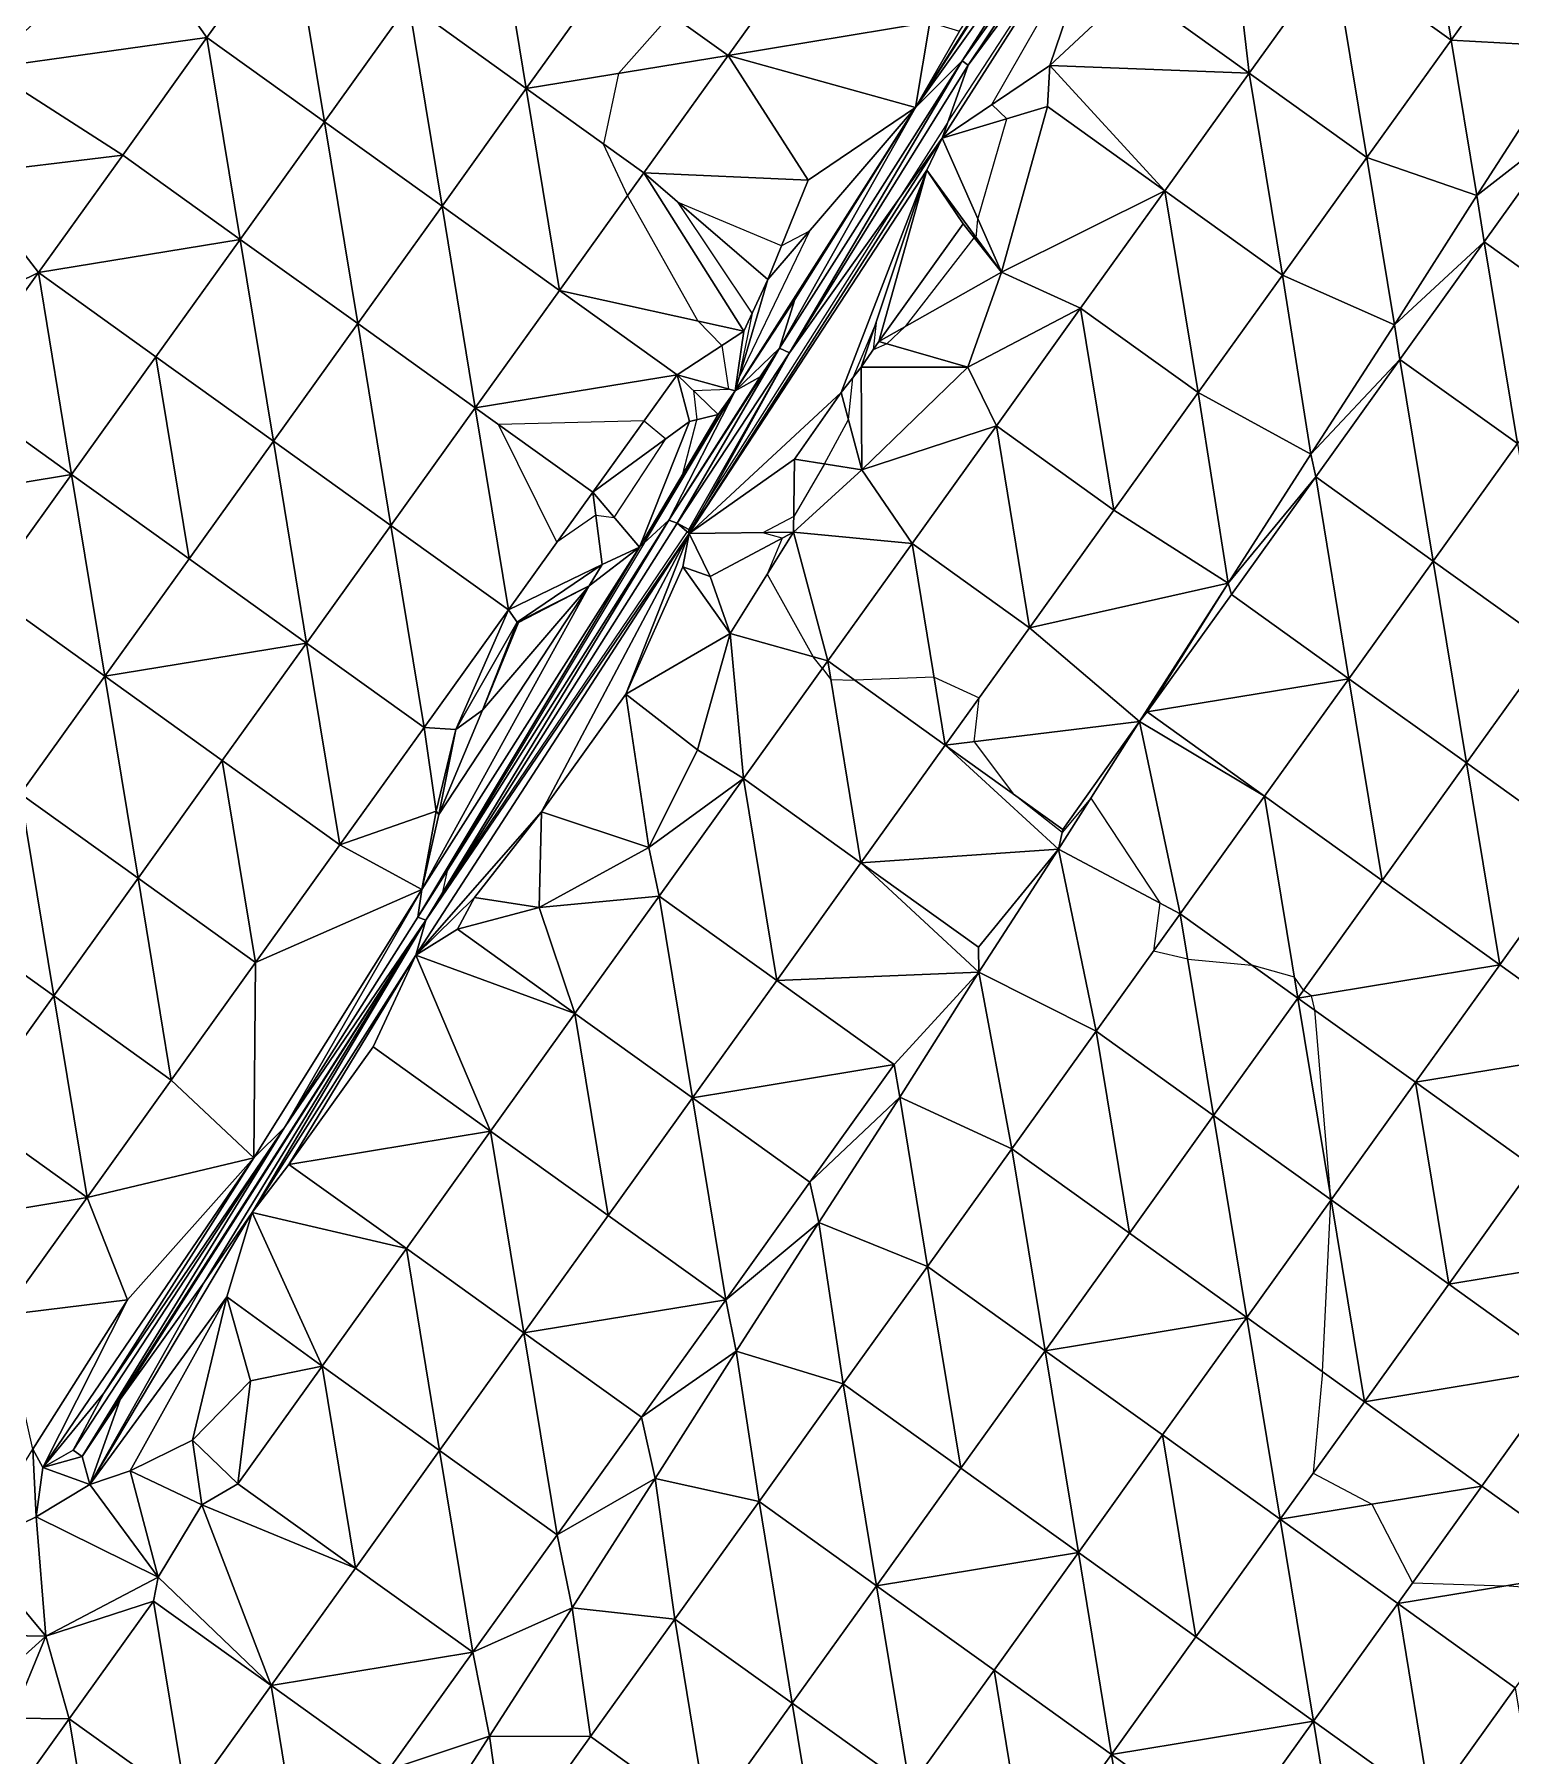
# Model space of a CAD drawing. Extents: x 452550 to 453808, y 451368 to 453069.
# Drawn here: x 452886.2 to 452988.3, y 452644.5 to 452763.5 of the extents above; entities that cross this region are included whole.
import ezdxf

# ---------------------------------------------------------------- set-up
doc = ezdxf.new("R2010")
doc.units = 0
doc.header["$LTSCALE"] = 0.35
doc.header["$MEASUREMENT"] = 0
doc.linetypes.add('DASHED', pattern=[5442.857143, 3628.571429, -1814.285714])
doc.layers.add('Default', color=42, linetype='Continuous', lineweight=25)
doc.layers.add('FPS_Contours-Minor', color=40, linetype='DASHED', lineweight=25)

msp = doc.modelspace()

# ---------------------------------------------------------------- linework, layer by layer
at = {"layer": 'Default', "color": 8, "linetype": 'Continuous', "lineweight": 25}
for points in [[(452958.29, 452776.07, 13.86), (452968.94, 452792.3, 13.9), (452947.16, 452758.45, 13.92)], [(452968.94, 452792.3, 13.9), (452958.75, 452774.65, 13.7), (452947.16, 452758.45, 13.92)], [(452984.2, 452763.12, 13.88), (452976.07, 452768.95, 13.84), (452981.9, 452777.08, 13.85)], [(452990.03, 452771.25, 13.83), (452984.2, 452763.12, 13.88), (452981.9, 452777.08, 13.85)], [(452947.16, 452758.45, 13.92), (452950.21, 452763.72, 13.85), (452958.29, 452776.07, 13.86)], [(452949.02, 452756.33, 14.07), (452950.82, 452761.38, 13.74), (452961.25, 452775.48, 14.03)], [(452956.46, 452761.36, 13.92), (452949.02, 452756.33, 14.07), (452961.25, 452775.48, 14.03)], [(452950.82, 452761.38, 13.74), (452959.42, 452774.22, 13.7), (452961.25, 452775.48, 14.03)], [(452961.25, 452775.48, 14.03), (452962.12, 452766.65, 13.97), (452956.46, 452761.36, 13.92)], [(452958.75, 452774.65, 13.7), (452950.4, 452761.69, 13.74), (452947.16, 452758.45, 13.92)], [(452950.4, 452761.69, 13.74), (452958.75, 452774.65, 13.7), (452959.42, 452774.22, 13.7)], [(452950.82, 452761.38, 13.74), (452950.4, 452761.69, 13.74), (452959.42, 452774.22, 13.7)], [(452920.26, 452759.76, 14.02), (452912.13, 452765.59, 14.04), (452917.96, 452773.71, 14.03)], [(452926.08, 452767.89, 14.03), (452920.26, 452759.76, 14.02), (452917.96, 452773.71, 14.03)], [(452888.27, 452771.8, 14.12), (452882.98, 452761.18, 14.56), (452882.54, 452767.16, 14.2)], [(452888.27, 452771.8, 14.12), (452892.84, 452770.83, 14.12), (452882.98, 452761.18, 14.56)], [(452904, 452771.41, 14.1), (452898.18, 452763.29, 14.11), (452892.84, 452770.83, 14.12)], [(452906.3, 452757.46, 14.06), (452898.18, 452763.29, 14.11), (452904, 452771.41, 14.1)], [(452912.13, 452765.59, 14.04), (452906.3, 452757.46, 14.06), (452904, 452771.41, 14.1)], [(452892.84, 452770.83, 14.12), (452898.18, 452763.29, 14.11), (452882.98, 452761.18, 14.56)], [(452934.21, 452762.06, 13.97), (452926.08, 452767.89, 14.03), (452940.04, 452770.18, 13.95)], [(452934.21, 452762.06, 13.97), (452940.04, 452770.18, 13.95), (452948.17, 452764.36, 13.93)], [(452984.2, 452763.12, 13.88), (452990.03, 452771.25, 13.83), (452992.62, 452762.65, 13.86)], [(452934.21, 452762.06, 13.97), (452920.26, 452759.76, 14.02), (452926.08, 452767.89, 14.03)], [(452962.12, 452766.65, 13.97), (452969.41, 452767.98, 13.91), (452970.25, 452760.83, 13.88)], [(452976.07, 452768.95, 13.84), (452970.25, 452760.83, 13.88), (452969.41, 452767.98, 13.91)], [(452978.37, 452755, 13.86), (452970.25, 452760.83, 13.88), (452976.07, 452768.95, 13.84)], [(452984.2, 452763.12, 13.88), (452978.37, 452755, 13.86), (452976.07, 452768.95, 13.84)], [(452956.46, 452761.36, 13.92), (452962.12, 452766.65, 13.97), (452970.25, 452760.83, 13.88)], [(452914.43, 452751.63, 14.06), (452906.3, 452757.46, 14.06), (452912.13, 452765.59, 14.04)], [(452920.26, 452759.76, 14.02), (452914.43, 452751.63, 14.06), (452912.13, 452765.59, 14.04)], [(452934.21, 452762.06, 13.97), (452948.17, 452764.36, 13.93), (452947.16, 452758.45, 13.92)], [(452947.16, 452758.45, 13.92), (452948.17, 452764.36, 13.93), (452950.21, 452763.72, 13.85)], [(452898.18, 452763.29, 14.11), (452892.35, 452755.16, 14.1), (452882.98, 452761.18, 14.56)], [(452900.48, 452749.33, 14.06), (452892.35, 452755.16, 14.1), (452898.18, 452763.29, 14.11)], [(452906.3, 452757.46, 14.06), (452900.48, 452749.33, 14.06), (452898.18, 452763.29, 14.11)], [(452978.37, 452755, 13.86), (452984.2, 452763.12, 13.88), (452985.98, 452752.36, 13.89)], [(452984.2, 452763.12, 13.88), (452992.62, 452762.65, 13.86), (452985.98, 452752.36, 13.89)], [(452928.38, 452753.93, 13.99), (452920.26, 452759.76, 14.02), (452934.21, 452762.06, 13.97)], [(452928.38, 452753.93, 13.99), (452934.21, 452762.06, 13.97), (452939.75, 452753.42, 13.94)], [(452947.16, 452758.45, 13.92), (452939.75, 452753.42, 13.94), (452934.21, 452762.06, 13.97)], [(452992.62, 452762.65, 13.86), (452992.33, 452757.3, 13.9), (452985.98, 452752.36, 13.89)], [(452892.35, 452755.16, 14.1), (452881.29, 452753.83, 14.49), (452882.98, 452761.18, 14.56)], [(452937.76, 452741.82, 13.82), (452947.16, 452758.45, 13.92), (452950.4, 452761.69, 13.74)], [(452938.45, 452741.49, 13.82), (452937.76, 452741.82, 13.82), (452950.4, 452761.69, 13.74)], [(452950.4, 452761.69, 13.74), (452950.82, 452761.38, 13.74), (452938.45, 452741.49, 13.82)], [(452938.45, 452741.49, 13.82), (452950.82, 452761.38, 13.74), (452949.02, 452756.33, 14.07)], [(452956.46, 452761.36, 13.92), (452956.29, 452758.53, 13.95), (452949.02, 452756.33, 14.07)], [(452964.42, 452752.7, 13.93), (452956.29, 452758.53, 13.95), (452956.46, 452761.36, 13.92)], [(452970.25, 452760.83, 13.88), (452964.42, 452752.7, 13.93), (452956.46, 452761.36, 13.92)], [(452972.54, 452746.87, 13.87), (452964.42, 452752.7, 13.93), (452970.25, 452760.83, 13.88)], [(452978.37, 452755, 13.86), (452972.54, 452746.87, 13.87), (452970.25, 452760.83, 13.88)], [(452922.56, 452745.81, 14.05), (452914.43, 452751.63, 14.06), (452920.26, 452759.76, 14.02)], [(452928.38, 452753.93, 13.99), (452922.56, 452745.81, 14.05), (452920.26, 452759.76, 14.02)], [(452936.97, 452746.57, 14.03), (452947.16, 452758.45, 13.92), (452934.7, 452738.86, 14)], [(452947.16, 452758.45, 13.92), (452938.82, 452745.19, 13.89), (452934.7, 452738.86, 14)], [(452936.97, 452746.57, 14.03), (452939.75, 452753.42, 13.94), (452947.16, 452758.45, 13.92)], [(452937.76, 452741.82, 13.82), (452938.82, 452745.19, 13.89), (452947.16, 452758.45, 13.92)], [(452949.02, 452756.33, 14.07), (452956.29, 452758.53, 13.95), (452953.11, 452747.07, 13.95)], [(452956.29, 452758.53, 13.95), (452964.42, 452752.7, 13.93), (452953.11, 452747.07, 13.95)], [(452908.6, 452743.51, 14.05), (452900.48, 452749.33, 14.06), (452906.3, 452757.46, 14.06)], [(452914.43, 452751.63, 14.06), (452908.6, 452743.51, 14.05), (452906.3, 452757.46, 14.06)], [(452992.33, 452757.3, 13.9), (452986.5, 452749.17, 13.89), (452985.98, 452752.36, 13.89)], [(452994.62, 452743.34, 13.85), (452986.5, 452749.17, 13.89), (452992.33, 452757.3, 13.9)], [(452931.53, 452729, 14.04), (452938.45, 452741.49, 13.82), (452949.02, 452756.33, 14.07)], [(452947.96, 452754.12, 14.09), (452931.53, 452729, 14.04), (452949.02, 452756.33, 14.07)], [(452947.96, 452754.12, 14.09), (452949.02, 452756.33, 14.07), (452953.11, 452747.07, 13.95)], [(452892.35, 452755.16, 14.1), (452886.52, 452747.04, 14.12), (452881.29, 452753.83, 14.49)], [(452900.48, 452749.33, 14.06), (452886.52, 452747.04, 14.12), (452892.35, 452755.16, 14.1)], [(452972.54, 452746.87, 13.87), (452978.37, 452755, 13.86), (452980.28, 452743.42, 13.93)], [(452978.37, 452755, 13.86), (452985.98, 452752.36, 13.89), (452980.28, 452743.42, 13.93)], [(452886.52, 452747.04, 14.12), (452876.61, 452742.19, 14.5), (452881.29, 452753.83, 14.49)], [(452922.56, 452745.81, 14.05), (452928.38, 452753.93, 13.99), (452935.3, 452742.99, 13.98)], [(452928.38, 452753.93, 13.99), (452939.75, 452753.42, 13.94), (452936.97, 452746.57, 14.03)], [(452935.3, 452742.99, 13.98), (452928.38, 452753.93, 13.99), (452936.97, 452746.57, 14.03)], [(452947.96, 452754.12, 14.09), (452942.04, 452738.76, 14.04), (452931.53, 452729, 14.04)], [(452947.96, 452754.12, 14.09), (452943.42, 452740.51, 13.97), (452942.04, 452738.76, 14.04)], [(452947.96, 452754.12, 14.09), (452944.64, 452742.28, 14.01), (452943.42, 452740.51, 13.97)], [(452947.96, 452754.12, 14.09), (452950.46, 452750.4, 14.02), (452944.64, 452742.28, 14.01)], [(452950.46, 452750.4, 14.02), (452947.96, 452754.12, 14.09), (452953.11, 452747.07, 13.95)], [(452964.42, 452752.7, 13.93), (452958.59, 452744.57, 13.95), (452953.11, 452747.07, 13.95)], [(452966.72, 452738.75, 13.93), (452958.59, 452744.57, 13.95), (452964.42, 452752.7, 13.93)], [(452972.54, 452746.87, 13.87), (452966.72, 452738.75, 13.93), (452964.42, 452752.7, 13.93)], [(452985.98, 452752.36, 13.89), (452986.5, 452749.17, 13.89), (452980.28, 452743.42, 13.93)], [(452916.73, 452737.68, 14.01), (452908.6, 452743.51, 14.05), (452914.43, 452751.63, 14.06)], [(452922.56, 452745.81, 14.05), (452916.73, 452737.68, 14.01), (452914.43, 452751.63, 14.06)], [(452944.64, 452742.28, 14.01), (452950.46, 452750.4, 14.02), (452953.11, 452747.07, 13.95)], [(452894.65, 452741.21, 14.09), (452886.52, 452747.04, 14.12), (452900.48, 452749.33, 14.06)], [(452902.77, 452735.38, 14.09), (452894.65, 452741.21, 14.09), (452900.48, 452749.33, 14.06)], [(452908.6, 452743.51, 14.05), (452902.77, 452735.38, 14.09), (452900.48, 452749.33, 14.06)], [(452986.5, 452749.17, 13.89), (452980.67, 452741.04, 13.89), (452980.28, 452743.42, 13.93)], [(452988.8, 452735.22, 13.86), (452980.67, 452741.04, 13.89), (452986.5, 452749.17, 13.89)], [(452994.62, 452743.34, 13.85), (452988.8, 452735.22, 13.86), (452986.5, 452749.17, 13.89)], [(452886.52, 452747.04, 14.12), (452880.69, 452738.91, 14.21), (452876.61, 452742.19, 14.5)], [(452888.82, 452733.08, 14.11), (452880.69, 452738.91, 14.21), (452886.52, 452747.04, 14.12)], [(452894.65, 452741.21, 14.09), (452888.82, 452733.08, 14.11), (452886.52, 452747.04, 14.12)], [(452934.7, 452738.86, 14), (452935.3, 452742.99, 13.98), (452936.97, 452746.57, 14.03)], [(452944.64, 452742.28, 14.01), (452953.11, 452747.07, 13.95), (452950.78, 452740.51, 13.87)], [(452953.11, 452747.07, 13.95), (452958.59, 452744.57, 13.95), (452950.78, 452740.51, 13.87)], [(452966.72, 452738.75, 13.93), (452972.54, 452746.87, 13.87), (452974.51, 452734.49, 13.94)], [(452972.54, 452746.87, 13.87), (452980.28, 452743.42, 13.93), (452974.51, 452734.49, 13.94)], [(452916.73, 452737.68, 14.01), (452922.56, 452745.81, 14.05), (452930.68, 452739.98, 14.03)], [(452930.68, 452739.98, 14.03), (452922.56, 452745.81, 14.05), (452935.3, 452742.99, 13.98)], [(452938.82, 452745.19, 13.89), (452937.76, 452741.82, 13.82), (452934.7, 452738.86, 14)], [(452958.59, 452744.57, 13.95), (452952.76, 452736.45, 13.97), (452950.78, 452740.51, 13.87)], [(452960.89, 452730.62, 13.97), (452952.76, 452736.45, 13.97), (452958.59, 452744.57, 13.95)], [(452966.72, 452738.75, 13.93), (452960.89, 452730.62, 13.97), (452958.59, 452744.57, 13.95)], [(452910.9, 452729.55, 14.09), (452902.77, 452735.38, 14.09), (452908.6, 452743.51, 14.05)], [(452916.73, 452737.68, 14.01), (452910.9, 452729.55, 14.09), (452908.6, 452743.51, 14.05)], [(452934.7, 452738.86, 14), (452930.68, 452739.98, 14.03), (452935.3, 452742.99, 13.98)], [(452980.28, 452743.42, 13.93), (452980.67, 452741.04, 13.89), (452974.51, 452734.49, 13.94)], [(452930.7, 452729.71, 13.84), (452930.12, 452729.93, 13.72), (452937.76, 452741.82, 13.82)], [(452930.12, 452729.93, 13.72), (452936.44, 452739.84, 13.81), (452937.76, 452741.82, 13.82)], [(452937.76, 452741.82, 13.82), (452938.45, 452741.49, 13.82), (452930.7, 452729.71, 13.84)], [(452937.76, 452741.82, 13.82), (452936.44, 452739.84, 13.81), (452934.7, 452738.86, 14)], [(452944.64, 452742.28, 14.01), (452950.78, 452740.51, 13.87), (452943.42, 452740.51, 13.97)], [(452896.95, 452727.25, 14.13), (452888.82, 452733.08, 14.11), (452894.65, 452741.21, 14.09)], [(452902.77, 452735.38, 14.09), (452896.95, 452727.25, 14.13), (452894.65, 452741.21, 14.09)], [(452931.5, 452729.27, 13.97), (452930.7, 452729.71, 13.84), (452938.45, 452741.49, 13.82)], [(452931.53, 452729, 14.04), (452931.5, 452729.27, 13.97), (452938.45, 452741.49, 13.82)], [(452942.04, 452738.76, 14.04), (452943.42, 452740.51, 13.97), (452943.47, 452733.4, 13.93)], [(452943.42, 452740.51, 13.97), (452950.78, 452740.51, 13.87), (452943.47, 452733.4, 13.93)], [(452950.78, 452740.51, 13.87), (452952.76, 452736.45, 13.97), (452943.47, 452733.4, 13.93)], [(452980.67, 452741.04, 13.89), (452974.84, 452732.92, 13.88), (452974.51, 452734.49, 13.94)], [(452982.97, 452727.09, 13.91), (452974.84, 452732.92, 13.88), (452980.67, 452741.04, 13.89)], [(452988.8, 452735.22, 13.86), (452982.97, 452727.09, 13.91), (452980.67, 452741.04, 13.89)], [(452930.68, 452739.98, 14.03), (452924.85, 452731.85, 13.95), (452916.73, 452737.68, 14.01)], [(452930.68, 452739.98, 14.03), (452931.54, 452736.74, 14.02), (452924.85, 452731.85, 13.95)], [(452934.7, 452738.86, 14), (452936.44, 452739.84, 13.81), (452930.12, 452729.93, 13.72)], [(452930.68, 452739.98, 14.03), (452933.52, 452737.24, 13.95), (452931.54, 452736.74, 14.02)], [(452930.68, 452739.98, 14.03), (452934.7, 452738.86, 14), (452933.52, 452737.24, 13.95)], [(452888.82, 452733.08, 14.11), (452874.87, 452730.78, 14.26), (452880.69, 452738.91, 14.21)], [(452933.52, 452737.24, 13.95), (452934.7, 452738.86, 14), (452928.09, 452728.05, 14.06)], [(452934.7, 452738.86, 14), (452930.12, 452729.93, 13.72), (452928.09, 452728.05, 14.06)], [(452942.04, 452738.76, 14.04), (452938.81, 452734.15, 14.06), (452931.53, 452729, 14.04)], [(452938.81, 452734.15, 14.06), (452942.04, 452738.76, 14.04), (452943.47, 452733.4, 13.93)], [(452960.89, 452730.62, 13.97), (452966.72, 452738.75, 13.93), (452968.78, 452725.57, 13.89)], [(452966.72, 452738.75, 13.93), (452974.51, 452734.49, 13.94), (452968.78, 452725.57, 13.89)], [(452910.9, 452729.55, 14.09), (452916.73, 452737.68, 14.01), (452919.03, 452723.72, 14.07)], [(452916.73, 452737.68, 14.01), (452924.85, 452731.85, 13.95), (452919.03, 452723.72, 14.07)], [(452928.09, 452728.05, 14.06), (452931.54, 452736.74, 14.02), (452933.52, 452737.24, 13.95)], [(452928.09, 452728.05, 14.06), (452924.85, 452731.85, 13.95), (452931.54, 452736.74, 14.02)], [(452952.76, 452736.45, 13.97), (452946.93, 452728.32, 13.98), (452943.47, 452733.4, 13.93)], [(452955.06, 452722.49, 13.98), (452946.93, 452728.32, 13.98), (452952.76, 452736.45, 13.97)], [(452960.89, 452730.62, 13.97), (452955.06, 452722.49, 13.98), (452952.76, 452736.45, 13.97)], [(452905.07, 452721.43, 14.11), (452896.95, 452727.25, 14.13), (452902.77, 452735.38, 14.09)], [(452910.9, 452729.55, 14.09), (452905.07, 452721.43, 14.11), (452902.77, 452735.38, 14.09)], [(452974.51, 452734.49, 13.94), (452974.84, 452732.92, 13.88), (452968.78, 452725.57, 13.89)], [(452991.09, 452721.26, 13.87), (452982.97, 452727.09, 13.91), (452988.8, 452735.22, 13.86)], [(452938.81, 452734.15, 14.06), (452938.74, 452729.09, 13.98), (452931.53, 452729, 14.04)], [(452938.74, 452729.09, 13.98), (452938.81, 452734.15, 14.06), (452943.47, 452733.4, 13.93)], [(452946.93, 452728.32, 13.98), (452938.74, 452729.09, 13.98), (452943.47, 452733.4, 13.93)], [(452882.99, 452724.96, 14.14), (452874.87, 452730.78, 14.26), (452888.82, 452733.08, 14.11)], [(452891.12, 452719.13, 14.15), (452882.99, 452724.96, 14.14), (452888.82, 452733.08, 14.11)], [(452896.95, 452727.25, 14.13), (452891.12, 452719.13, 14.15), (452888.82, 452733.08, 14.11)], [(452974.84, 452732.92, 13.88), (452969.01, 452724.79, 13.9), (452968.78, 452725.57, 13.89)], [(452977.14, 452718.96, 13.95), (452969.01, 452724.79, 13.9), (452974.84, 452732.92, 13.88)], [(452982.97, 452727.09, 13.91), (452977.14, 452718.96, 13.95), (452974.84, 452732.92, 13.88)], [(452924.85, 452731.85, 13.95), (452925.51, 452726.87, 14.11), (452919.03, 452723.72, 14.07)], [(452924.85, 452731.85, 13.95), (452928.09, 452728.05, 14.06), (452925.51, 452726.87, 14.11)], [(452913.32, 452702.27, 14.02), (452912.77, 452702.48, 14.04), (452930.12, 452729.93, 13.72)], [(452912.77, 452702.48, 14.04), (452928.09, 452728.05, 14.06), (452930.12, 452729.93, 13.72)], [(452930.12, 452729.93, 13.72), (452930.7, 452729.71, 13.84), (452913.32, 452702.27, 14.02)], [(452913.32, 452702.27, 14.02), (452930.7, 452729.71, 13.84), (452931.53, 452729, 14.04)], [(452931.53, 452729, 14.04), (452930.7, 452729.71, 13.84), (452931.5, 452729.27, 13.97)], [(452955.06, 452722.49, 13.98), (452960.89, 452730.62, 13.97), (452968.78, 452725.57, 13.89)], [(452913.2, 452715.6, 14.08), (452905.07, 452721.43, 14.11), (452910.9, 452729.55, 14.09)], [(452910.9, 452729.55, 14.09), (452919.03, 452723.72, 14.07), (452913.2, 452715.6, 14.08)], [(452921.32, 452709.77, 14.12), (452912.61, 452699.85, 14.29), (452931.53, 452729, 14.04)], [(452912.61, 452699.85, 14.29), (452913.32, 452702.27, 14.02), (452931.53, 452729, 14.04)], [(452931.53, 452729, 14.04), (452927.15, 452717.9, 14.01), (452921.32, 452709.77, 14.12)], [(452931.53, 452729, 14.04), (452931.09, 452726.69, 14.02), (452927.15, 452717.9, 14.01)], [(452931.53, 452729, 14.04), (452932.98, 452726.02, 14.1), (452931.09, 452726.69, 14.02)], [(452932.98, 452726.02, 14.1), (452931.53, 452729, 14.04), (452938.74, 452729.09, 13.98)], [(452934.35, 452722.1, 14.02), (452932.98, 452726.02, 14.1), (452938.74, 452729.09, 13.98)], [(452941.11, 452720.2, 14), (452934.35, 452722.1, 14.02), (452938.74, 452729.09, 13.98)], [(452946.93, 452728.32, 13.98), (452941.11, 452720.2, 14), (452938.74, 452729.09, 13.98)], [(452912.77, 452702.48, 14.04), (452913.03, 452704.38, 14.12), (452928.09, 452728.05, 14.06)], [(452913.03, 452704.38, 14.12), (452924.61, 452725.39, 14.15), (452928.09, 452728.05, 14.06)], [(452924.61, 452725.39, 14.15), (452925.51, 452726.87, 14.11), (452928.09, 452728.05, 14.06)], [(452949.23, 452714.37, 14.01), (452941.11, 452720.2, 14), (452946.93, 452728.32, 13.98)], [(452955.06, 452722.49, 13.98), (452949.23, 452714.37, 14.01), (452946.93, 452728.32, 13.98)], [(452905.07, 452721.43, 14.11), (452891.12, 452719.13, 14.15), (452896.95, 452727.25, 14.13)], [(452925.51, 452726.87, 14.11), (452919.62, 452722.87, 14.01), (452919.03, 452723.72, 14.07)], [(452925.51, 452726.87, 14.11), (452924.61, 452725.39, 14.15), (452919.62, 452722.87, 14.01)], [(452934.35, 452722.1, 14.02), (452927.15, 452717.9, 14.01), (452931.09, 452726.69, 14.02)], [(452932.98, 452726.02, 14.1), (452934.35, 452722.1, 14.02), (452931.09, 452726.69, 14.02)], [(452985.27, 452713.14, 13.87), (452977.14, 452718.96, 13.95), (452982.97, 452727.09, 13.91)], [(452991.09, 452721.26, 13.87), (452985.27, 452713.14, 13.87), (452982.97, 452727.09, 13.91)], [(452891.12, 452719.13, 14.15), (452885.29, 452711, 14.15), (452882.99, 452724.96, 14.14)], [(452913.03, 452704.38, 14.12), (452914.21, 452709.58, 14.13), (452924.61, 452725.39, 14.15)], [(452914.21, 452709.58, 14.13), (452917.23, 452716.79, 14.05), (452924.61, 452725.39, 14.15)], [(452917.23, 452716.79, 14.05), (452919.72, 452722.84, 14.01), (452924.61, 452725.39, 14.15)], [(452924.61, 452725.39, 14.15), (452919.72, 452722.84, 14.01), (452919.62, 452722.87, 14.01)], [(452955.06, 452722.49, 13.98), (452968.78, 452725.57, 13.89), (452962.66, 452716, 13.93)], [(452968.78, 452725.57, 13.89), (452963.19, 452716.67, 13.89), (452962.66, 452716, 13.93)], [(452969.01, 452724.79, 13.9), (452963.19, 452716.67, 13.89), (452968.78, 452725.57, 13.89)], [(452977.14, 452718.96, 13.95), (452963.19, 452716.67, 13.89), (452969.01, 452724.79, 13.9)], [(452919.03, 452723.72, 14.07), (452915.39, 452715.46, 14.03), (452913.2, 452715.6, 14.08)], [(452919.03, 452723.72, 14.07), (452919.62, 452722.87, 14.01), (452915.39, 452715.46, 14.03)], [(452919.62, 452722.87, 14.01), (452917.23, 452716.79, 14.05), (452915.39, 452715.46, 14.03)], [(452917.23, 452716.79, 14.05), (452919.62, 452722.87, 14.01), (452919.72, 452722.84, 14.01)], [(452899.24, 452713.3, 14.15), (452891.12, 452719.13, 14.15), (452905.07, 452721.43, 14.11)], [(452907.37, 452707.47, 14.12), (452899.24, 452713.3, 14.15), (452905.07, 452721.43, 14.11)], [(452913.2, 452715.6, 14.08), (452907.37, 452707.47, 14.12), (452905.07, 452721.43, 14.11)], [(452932.1, 452714.04, 14.14), (452927.15, 452717.9, 14.01), (452934.35, 452722.1, 14.02)], [(452935.28, 452712.07, 14.06), (452932.1, 452714.04, 14.14), (452934.35, 452722.1, 14.02)], [(452941.11, 452720.2, 14), (452935.28, 452712.07, 14.06), (452934.35, 452722.1, 14.02)], [(452949.23, 452714.37, 14.01), (452955.06, 452722.49, 13.98), (452962.66, 452716, 13.93)], [(452943.4, 452706.24, 14.04), (452935.28, 452712.07, 14.06), (452941.11, 452720.2, 14)], [(452949.23, 452714.37, 14.01), (452943.4, 452706.24, 14.04), (452941.11, 452720.2, 14)], [(452993.39, 452707.31, 13.91), (452985.27, 452713.14, 13.87), (452991.09, 452721.26, 13.87)], [(452893.42, 452705.17, 14.16), (452885.29, 452711, 14.15), (452891.12, 452719.13, 14.15)], [(452899.24, 452713.3, 14.15), (452893.42, 452705.17, 14.16), (452891.12, 452719.13, 14.15)], [(452921.32, 452709.77, 14.12), (452927.15, 452717.9, 14.01), (452928.74, 452707.29, 14.08)], [(452928.74, 452707.29, 14.08), (452927.15, 452717.9, 14.01), (452932.1, 452714.04, 14.14)], [(452971.31, 452710.84, 13.95), (452963.19, 452716.67, 13.89), (452977.14, 452718.96, 13.95)], [(452979.44, 452705.01, 13.91), (452971.31, 452710.84, 13.95), (452977.14, 452718.96, 13.95)], [(452985.27, 452713.14, 13.87), (452979.44, 452705.01, 13.91), (452977.14, 452718.96, 13.95)], [(452914.21, 452709.58, 14.13), (452915.39, 452715.46, 14.03), (452917.23, 452716.79, 14.05)], [(452963.19, 452716.67, 13.89), (452971.31, 452710.84, 13.95), (452962.66, 452716, 13.93)], [(452913.2, 452715.6, 14.08), (452914.03, 452709.8, 14.12), (452907.37, 452707.47, 14.12)], [(452913.2, 452715.6, 14.08), (452915.39, 452715.46, 14.03), (452914.03, 452709.8, 14.12)], [(452914.03, 452709.8, 14.12), (452915.39, 452715.46, 14.03), (452914.21, 452709.58, 14.13)], [(452957.36, 452708.54, 13.99), (452949.23, 452714.37, 14.01), (452962.66, 452716, 13.93)], [(452962.66, 452716, 13.93), (452965.48, 452702.71, 13.99), (452957.06, 452707.18, 14.05)], [(452957.36, 452708.54, 13.99), (452962.66, 452716, 13.93), (452957.06, 452707.18, 14.05)], [(452971.31, 452710.84, 13.95), (452965.48, 452702.71, 13.99), (452962.66, 452716, 13.93)], [(452943.4, 452706.24, 14.04), (452949.23, 452714.37, 14.01), (452957.06, 452707.18, 14.05)], [(452949.23, 452714.37, 14.01), (452957.36, 452708.54, 13.99), (452957.06, 452707.18, 14.05)], [(452901.54, 452699.35, 14.1), (452893.42, 452705.17, 14.16), (452899.24, 452713.3, 14.15)], [(452907.37, 452707.47, 14.12), (452901.54, 452699.35, 14.1), (452899.24, 452713.3, 14.15)], [(452935.28, 452712.07, 14.06), (452928.74, 452707.29, 14.08), (452932.1, 452714.04, 14.14)], [(452987.57, 452699.18, 13.91), (452979.44, 452705.01, 13.91), (452985.27, 452713.14, 13.87)], [(452993.39, 452707.31, 13.91), (452987.57, 452699.18, 13.91), (452985.27, 452713.14, 13.87)], [(452935.28, 452712.07, 14.06), (452929.45, 452703.94, 14.1), (452928.74, 452707.29, 14.08)], [(452937.58, 452698.11, 14.05), (452929.45, 452703.94, 14.1), (452935.28, 452712.07, 14.06)], [(452943.4, 452706.24, 14.04), (452937.58, 452698.11, 14.05), (452935.28, 452712.07, 14.06)], [(452887.59, 452697.05, 14.15), (452879.46, 452702.88, 14.15), (452885.29, 452711, 14.15)], [(452893.42, 452705.17, 14.16), (452887.59, 452697.05, 14.15), (452885.29, 452711, 14.15)], [(452973.61, 452696.88, 14.01), (452965.48, 452702.71, 13.99), (452971.31, 452710.84, 13.95)], [(452979.44, 452705.01, 13.91), (452973.61, 452696.88, 14.01), (452971.31, 452710.84, 13.95)], [(452913.03, 452704.38, 14.12), (452907.37, 452707.47, 14.12), (452914.03, 452709.8, 14.12)], [(452921.32, 452709.77, 14.12), (452916.68, 452703.83, 14.22), (452912.61, 452699.85, 14.29)], [(452913.03, 452704.38, 14.12), (452914.03, 452709.8, 14.12), (452914.21, 452709.58, 14.13)], [(452916.68, 452703.83, 14.22), (452921.32, 452709.77, 14.12), (452921.15, 452703.14, 14.19)], [(452921.15, 452703.14, 14.19), (452921.32, 452709.77, 14.12), (452928.74, 452707.29, 14.08)], [(452901.54, 452699.35, 14.1), (452907.37, 452707.47, 14.12), (452913.03, 452704.38, 14.12)], [(452929.45, 452703.94, 14.1), (452921.15, 452703.14, 14.19), (452928.74, 452707.29, 14.08)], [(452951.53, 452700.41, 14.06), (452943.4, 452706.24, 14.04), (452957.06, 452707.18, 14.05)], [(452951.53, 452700.41, 14.06), (452957.06, 452707.18, 14.05), (452951.56, 452698.67, 14.14)], [(452957.06, 452707.18, 14.05), (452959.66, 452694.59, 14.02), (452951.56, 452698.67, 14.14)], [(452965.48, 452702.71, 13.99), (452959.66, 452694.59, 14.02), (452957.06, 452707.18, 14.05)], [(452995.69, 452693.35, 13.91), (452987.57, 452699.18, 13.91), (452993.39, 452707.31, 13.91)], [(452937.58, 452698.11, 14.05), (452943.4, 452706.24, 14.04), (452951.56, 452698.67, 14.14)], [(452943.4, 452706.24, 14.04), (452951.53, 452700.41, 14.06), (452951.56, 452698.67, 14.14)], [(452895.71, 452691.22, 14.13), (452887.59, 452697.05, 14.15), (452893.42, 452705.17, 14.16)], [(452901.54, 452699.35, 14.1), (452895.71, 452691.22, 14.13), (452893.42, 452705.17, 14.16)], [(452987.57, 452699.18, 13.91), (452973.61, 452696.88, 14.01), (452979.44, 452705.01, 13.91)], [(452913.03, 452704.38, 14.12), (452903.53, 452687.94, 14.05), (452901.43, 452685.83, 14.16)], [(452901.54, 452699.35, 14.1), (452913.03, 452704.38, 14.12), (452901.43, 452685.83, 14.16)], [(452913.03, 452704.38, 14.12), (452912.77, 452702.48, 14.04), (452903.53, 452687.94, 14.05)], [(452916.68, 452703.83, 14.22), (452915.5, 452701.64, 14.25), (452912.61, 452699.85, 14.29)], [(452915.5, 452701.64, 14.25), (452916.68, 452703.83, 14.22), (452921.15, 452703.14, 14.19)], [(452929.45, 452703.94, 14.1), (452923.62, 452695.82, 14.14), (452921.15, 452703.14, 14.19)], [(452931.75, 452689.99, 14.1), (452923.62, 452695.82, 14.14), (452929.45, 452703.94, 14.1)], [(452937.58, 452698.11, 14.05), (452931.75, 452689.99, 14.1), (452929.45, 452703.94, 14.1)], [(452887.59, 452697.05, 14.15), (452881.76, 452688.92, 14.17), (452879.46, 452702.88, 14.15)], [(452903.53, 452687.94, 14.05), (452912.77, 452702.48, 14.04), (452913.32, 452702.27, 14.02)], [(452923.62, 452695.82, 14.14), (452915.5, 452701.64, 14.25), (452921.15, 452703.14, 14.19)], [(452967.78, 452688.76, 14.03), (452959.66, 452694.59, 14.02), (452965.48, 452702.71, 13.99)], [(452973.61, 452696.88, 14.01), (452967.78, 452688.76, 14.03), (452965.48, 452702.71, 13.99)], [(452913.32, 452702.27, 14.02), (452892.18, 452669.14, 14.13), (452889.54, 452665.2, 14.03)], [(452903.53, 452687.94, 14.05), (452913.32, 452702.27, 14.02), (452889.54, 452665.2, 14.03)], [(452913.32, 452702.27, 14.02), (452898.01, 452677.27, 14.13), (452892.18, 452669.14, 14.13)], [(452913.32, 452702.27, 14.02), (452901.3, 452682.05, 14.28), (452898.01, 452677.27, 14.13)], [(452901.3, 452682.05, 14.28), (452913.32, 452702.27, 14.02), (452912.61, 452699.85, 14.29)], [(452915.5, 452701.64, 14.25), (452923.62, 452695.82, 14.14), (452912.61, 452699.85, 14.29)], [(452901.43, 452685.83, 14.16), (452895.71, 452691.22, 14.13), (452901.54, 452699.35, 14.1)], [(452903.84, 452685.39, 14.18), (452901.3, 452682.05, 14.28), (452912.61, 452699.85, 14.29)], [(452912.61, 452699.85, 14.29), (452909.67, 452693.52, 14.19), (452903.84, 452685.39, 14.18)], [(452917.79, 452687.69, 14.16), (452909.67, 452693.52, 14.19), (452912.61, 452699.85, 14.29)], [(452923.62, 452695.82, 14.14), (452917.79, 452687.69, 14.16), (452912.61, 452699.85, 14.29)], [(452981.74, 452691.06, 13.96), (452973.61, 452696.88, 14.01), (452987.57, 452699.18, 13.91)], [(452995.69, 452693.35, 13.91), (452981.74, 452691.06, 13.96), (452987.57, 452699.18, 13.91)], [(452945.7, 452692.29, 14.1), (452931.75, 452689.99, 14.1), (452937.58, 452698.11, 14.05)], [(452945.7, 452692.29, 14.1), (452937.58, 452698.11, 14.05), (452951.56, 452698.67, 14.14)], [(452945.7, 452692.29, 14.1), (452951.56, 452698.67, 14.14), (452946.08, 452690.03, 14.09)], [(452951.56, 452698.67, 14.14), (452953.83, 452686.46, 14.04), (452946.08, 452690.03, 14.09)], [(452959.66, 452694.59, 14.02), (452953.83, 452686.46, 14.04), (452951.56, 452698.67, 14.14)], [(452889.89, 452683.09, 14.14), (452881.76, 452688.92, 14.17), (452887.59, 452697.05, 14.15)], [(452895.71, 452691.22, 14.13), (452889.89, 452683.09, 14.14), (452887.59, 452697.05, 14.15)], [(452975.91, 452682.93, 14), (452967.78, 452688.76, 14.03), (452973.61, 452696.88, 14.01)], [(452981.74, 452691.06, 13.96), (452975.91, 452682.93, 14), (452973.61, 452696.88, 14.01)], [(452925.92, 452681.86, 14.12), (452917.79, 452687.69, 14.16), (452923.62, 452695.82, 14.14)], [(452931.75, 452689.99, 14.1), (452925.92, 452681.86, 14.12), (452923.62, 452695.82, 14.14)], [(452961.96, 452680.63, 14.03), (452953.83, 452686.46, 14.04), (452959.66, 452694.59, 14.02)], [(452967.78, 452688.76, 14.03), (452961.96, 452680.63, 14.03), (452959.66, 452694.59, 14.02)], [(452917.79, 452687.69, 14.16), (452903.84, 452685.39, 14.18), (452909.67, 452693.52, 14.19)], [(452989.86, 452685.23, 13.92), (452981.74, 452691.06, 13.96), (452995.69, 452693.35, 13.91)], [(452939.87, 452684.16, 14.11), (452931.75, 452689.99, 14.1), (452945.7, 452692.29, 14.1)], [(452939.87, 452684.16, 14.11), (452945.7, 452692.29, 14.1), (452946.08, 452690.03, 14.09)], [(452889.89, 452683.09, 14.14), (452895.71, 452691.22, 14.13), (452901.43, 452685.83, 14.16)], [(452984.04, 452677.1, 13.94), (452975.91, 452682.93, 14), (452981.74, 452691.06, 13.96)], [(452989.86, 452685.23, 13.92), (452984.04, 452677.1, 13.94), (452981.74, 452691.06, 13.96)], [(452934.05, 452676.03, 14.12), (452925.92, 452681.86, 14.12), (452931.75, 452689.99, 14.1)], [(452939.87, 452684.16, 14.11), (452934.05, 452676.03, 14.12), (452931.75, 452689.99, 14.1)], [(452939.87, 452684.16, 14.11), (452946.08, 452690.03, 14.09), (452940.48, 452681.38, 14.03)], [(452946.08, 452690.03, 14.09), (452948, 452678.33, 14.07), (452940.48, 452681.38, 14.03)], [(452953.83, 452686.46, 14.04), (452948, 452678.33, 14.07), (452946.08, 452690.03, 14.09)], [(452889.89, 452683.09, 14.14), (452875.93, 452680.8, 14.18), (452881.76, 452688.92, 14.17)], [(452970.08, 452674.8, 14.06), (452961.96, 452680.63, 14.03), (452967.78, 452688.76, 14.03)], [(452975.91, 452682.93, 14), (452970.08, 452674.8, 14.06), (452967.78, 452688.76, 14.03)], [(452888.93, 452665.64, 14.05), (452891.04, 452669.58, 14.09), (452903.53, 452687.94, 14.05)], [(452889.54, 452665.2, 14.03), (452888.93, 452665.64, 14.05), (452903.53, 452687.94, 14.05)], [(452891.04, 452669.58, 14.09), (452901.43, 452685.83, 14.16), (452903.53, 452687.94, 14.05)], [(452911.97, 452679.56, 14.17), (452903.84, 452685.39, 14.18), (452917.79, 452687.69, 14.16)], [(452920.09, 452673.74, 14.18), (452911.97, 452679.56, 14.17), (452917.79, 452687.69, 14.16)], [(452925.92, 452681.86, 14.12), (452920.09, 452673.74, 14.18), (452917.79, 452687.69, 14.16)], [(452892.68, 452676.03, 14.17), (452901.43, 452685.83, 14.16), (452886.82, 452664.43, 14.21)], [(452901.43, 452685.83, 14.16), (452891.04, 452669.58, 14.09), (452886.82, 452664.43, 14.21)], [(452892.68, 452676.03, 14.17), (452889.89, 452683.09, 14.14), (452901.43, 452685.83, 14.16)], [(452956.13, 452672.5, 14.02), (452948, 452678.33, 14.07), (452953.83, 452686.46, 14.04)], [(452961.96, 452680.63, 14.03), (452956.13, 452672.5, 14.02), (452953.83, 452686.46, 14.04)], [(452903.84, 452685.39, 14.18), (452911.97, 452679.56, 14.17), (452901.3, 452682.05, 14.28)], [(452997.99, 452679.4, 13.96), (452984.04, 452677.1, 13.94), (452989.86, 452685.23, 13.92)], [(452934.05, 452676.03, 14.12), (452939.87, 452684.16, 14.11), (452940.48, 452681.38, 14.03)], [(452884.06, 452674.97, 14.18), (452875.93, 452680.8, 14.18), (452889.89, 452683.09, 14.14)], [(452884.06, 452674.97, 14.18), (452889.89, 452683.09, 14.14), (452892.68, 452676.03, 14.17)], [(452978.21, 452668.98, 13.97), (452970.08, 452674.8, 14.06), (452975.91, 452682.93, 14)], [(452984.04, 452677.1, 13.94), (452978.21, 452668.98, 13.97), (452975.91, 452682.93, 14)], [(452890.07, 452663.25, 14.24), (452898.01, 452677.27, 14.13), (452901.3, 452682.05, 14.28)], [(452899.56, 452676.22, 14.25), (452890.07, 452663.25, 14.24), (452901.3, 452682.05, 14.28)], [(452901.3, 452682.05, 14.28), (452906.14, 452671.44, 14.15), (452899.56, 452676.22, 14.25)], [(452911.97, 452679.56, 14.17), (452906.14, 452671.44, 14.15), (452901.3, 452682.05, 14.28)], [(452934.05, 452676.03, 14.12), (452920.09, 452673.74, 14.18), (452925.92, 452681.86, 14.12)], [(452934.05, 452676.03, 14.12), (452940.48, 452681.38, 14.03), (452934.77, 452672.47, 14.14)], [(452940.48, 452681.38, 14.03), (452942.17, 452670.21, 14.11), (452934.77, 452672.47, 14.14)], [(452948, 452678.33, 14.07), (452942.17, 452670.21, 14.11), (452940.48, 452681.38, 14.03)], [(452970.08, 452674.8, 14.06), (452956.13, 452672.5, 14.02), (452961.96, 452680.63, 14.03)], [(452914.26, 452665.61, 14.14), (452906.14, 452671.44, 14.15), (452911.97, 452679.56, 14.17)], [(452920.09, 452673.74, 14.18), (452914.26, 452665.61, 14.14), (452911.97, 452679.56, 14.17)], [(452992.16, 452671.27, 13.95), (452984.04, 452677.1, 13.94), (452997.99, 452679.4, 13.96)], [(452950.3, 452664.38, 14.04), (452942.17, 452670.21, 14.11), (452948, 452678.33, 14.07)], [(452956.13, 452672.5, 14.02), (452950.3, 452664.38, 14.04), (452948, 452678.33, 14.07)], [(452890.07, 452663.25, 14.24), (452892.18, 452669.14, 14.13), (452898.01, 452677.27, 14.13)], [(452899.56, 452676.22, 14.25), (452892.86, 452664.19, 14.3), (452890.07, 452663.25, 14.24)], [(452899.56, 452676.22, 14.25), (452897.18, 452666.33, 14.22), (452892.86, 452664.19, 14.3)], [(452899.56, 452676.22, 14.25), (452901.19, 452670.43, 14.21), (452897.18, 452666.33, 14.22)], [(452906.14, 452671.44, 14.15), (452901.19, 452670.43, 14.21), (452899.56, 452676.22, 14.25)], [(452992.16, 452671.27, 13.95), (452978.21, 452668.98, 13.97), (452984.04, 452677.1, 13.94)], [(452886.14, 452665.7, 14.17), (452884.06, 452674.97, 14.18), (452892.68, 452676.03, 14.17)], [(452886.82, 452664.43, 14.21), (452886.14, 452665.7, 14.17), (452892.68, 452676.03, 14.17)], [(452928.22, 452667.91, 14.11), (452920.09, 452673.74, 14.18), (452934.05, 452676.03, 14.12)], [(452928.22, 452667.91, 14.11), (452934.05, 452676.03, 14.12), (452934.77, 452672.47, 14.14)], [(452964.25, 452666.68, 14.07), (452956.13, 452672.5, 14.02), (452970.08, 452674.8, 14.06)], [(452972.38, 452660.85, 14.02), (452964.25, 452666.68, 14.07), (452970.08, 452674.8, 14.06)], [(452978.21, 452668.98, 13.97), (452972.38, 452660.85, 14.02), (452970.08, 452674.8, 14.06)], [(452922.39, 452659.78, 14.11), (452914.26, 452665.61, 14.14), (452920.09, 452673.74, 14.18)], [(452928.22, 452667.91, 14.11), (452922.39, 452659.78, 14.11), (452920.09, 452673.74, 14.18)], [(452908.44, 452657.48, 14.15), (452900.31, 452663.31, 14.17), (452906.14, 452671.44, 14.15)], [(452906.14, 452671.44, 14.15), (452900.31, 452663.31, 14.17), (452901.19, 452670.43, 14.21)], [(452914.26, 452665.61, 14.14), (452908.44, 452657.48, 14.15), (452906.14, 452671.44, 14.15)], [(452928.22, 452667.91, 14.11), (452934.77, 452672.47, 14.14), (452929.17, 452663.66, 14.23)], [(452934.77, 452672.47, 14.14), (452936.35, 452662.08, 14.14), (452929.17, 452663.66, 14.23)], [(452942.17, 452670.21, 14.11), (452936.35, 452662.08, 14.14), (452934.77, 452672.47, 14.14)], [(452958.43, 452658.55, 14.09), (452950.3, 452664.38, 14.04), (452956.13, 452672.5, 14.02)], [(452964.25, 452666.68, 14.07), (452958.43, 452658.55, 14.09), (452956.13, 452672.5, 14.02)], [(452901.19, 452670.43, 14.21), (452900.31, 452663.31, 14.17), (452897.18, 452666.33, 14.22)], [(452944.47, 452656.25, 14.07), (452936.35, 452662.08, 14.14), (452942.17, 452670.21, 14.11)], [(452950.3, 452664.38, 14.04), (452944.47, 452656.25, 14.07), (452942.17, 452670.21, 14.11)], [(452986.33, 452663.15, 13.98), (452978.21, 452668.98, 13.97), (452992.16, 452671.27, 13.95)], [(452994.46, 452657.32, 14), (452986.33, 452663.15, 13.98), (452992.16, 452671.27, 13.95)], [(452891.04, 452669.58, 14.09), (452888.93, 452665.64, 14.05), (452886.82, 452664.43, 14.21)], [(452890.07, 452663.25, 14.24), (452889.54, 452665.2, 14.03), (452892.18, 452669.14, 14.13)], [(452922.39, 452659.78, 14.11), (452928.22, 452667.91, 14.11), (452929.17, 452663.66, 14.23)], [(452986.33, 452663.15, 13.98), (452972.38, 452660.85, 14.02), (452978.21, 452668.98, 13.97)], [(452966.55, 452652.72, 14.08), (452958.43, 452658.55, 14.09), (452964.25, 452666.68, 14.07)], [(452972.38, 452660.85, 14.02), (452966.55, 452652.72, 14.08), (452964.25, 452666.68, 14.07)], [(452886.14, 452665.7, 14.17), (452886.36, 452661.01, 14.13), (452881.94, 452658.87, 14.11)], [(452886.14, 452665.7, 14.17), (452886.82, 452664.43, 14.21), (452886.36, 452661.01, 14.13)], [(452888.93, 452665.64, 14.05), (452889.54, 452665.2, 14.03), (452886.82, 452664.43, 14.21)], [(452897.83, 452661.85, 14.17), (452892.86, 452664.19, 14.3), (452897.18, 452666.33, 14.22)], [(452900.31, 452663.31, 14.17), (452897.83, 452661.85, 14.17), (452897.18, 452666.33, 14.22)], [(452916.56, 452651.66, 14.14), (452908.44, 452657.48, 14.15), (452914.26, 452665.61, 14.14)], [(452922.39, 452659.78, 14.11), (452916.56, 452651.66, 14.14), (452914.26, 452665.61, 14.14)], [(452890.07, 452663.25, 14.24), (452886.36, 452661.01, 14.13), (452886.82, 452664.43, 14.21)], [(452889.54, 452665.2, 14.03), (452890.07, 452663.25, 14.24), (452886.82, 452664.43, 14.21)], [(452958.43, 452658.55, 14.09), (452944.47, 452656.25, 14.07), (452950.3, 452664.38, 14.04)], [(452886.36, 452661.01, 14.13), (452890.07, 452663.25, 14.24), (452894.81, 452656.85, 14.14)], [(452894.81, 452656.85, 14.14), (452890.07, 452663.25, 14.24), (452892.86, 452664.19, 14.3)], [(452894.81, 452656.85, 14.14), (452892.86, 452664.19, 14.3), (452897.83, 452661.85, 14.17)], [(452900.31, 452663.31, 14.17), (452908.44, 452657.48, 14.15), (452897.83, 452661.85, 14.17)], [(452922.39, 452659.78, 14.11), (452929.17, 452663.66, 14.23), (452923.44, 452654.73, 14.15)], [(452929.17, 452663.66, 14.23), (452930.52, 452653.95, 14.15), (452923.44, 452654.73, 14.15)], [(452936.35, 452662.08, 14.14), (452930.52, 452653.95, 14.15), (452929.17, 452663.66, 14.23)], [(452980.51, 452655.02, 14.01), (452972.38, 452660.85, 14.02), (452986.33, 452663.15, 13.98)], [(452994.46, 452657.32, 14), (452980.51, 452655.02, 14.01), (452986.33, 452663.15, 13.98)], [(452938.64, 452648.13, 14.14), (452930.52, 452653.95, 14.15), (452936.35, 452662.08, 14.14)], [(452944.47, 452656.25, 14.07), (452938.64, 452648.13, 14.14), (452936.35, 452662.08, 14.14)], [(452886.36, 452661.01, 14.13), (452887.04, 452652.78, 14.18), (452881.94, 452658.87, 14.11)], [(452887.04, 452652.78, 14.18), (452886.36, 452661.01, 14.13), (452894.81, 452656.85, 14.14)], [(452902.61, 452649.36, 14.16), (452894.81, 452656.85, 14.14), (452897.83, 452661.85, 14.17)], [(452908.44, 452657.48, 14.15), (452902.61, 452649.36, 14.16), (452897.83, 452661.85, 14.17)], [(452974.68, 452646.89, 14.04), (452966.55, 452652.72, 14.08), (452972.38, 452660.85, 14.02)], [(452980.51, 452655.02, 14.01), (452974.68, 452646.89, 14.04), (452972.38, 452660.85, 14.02)], [(452916.56, 452651.66, 14.14), (452922.39, 452659.78, 14.11), (452923.44, 452654.73, 14.15)], [(452887.04, 452652.78, 14.18), (452880.53, 452652.89, 14.19), (452881.94, 452658.87, 14.11)], [(452952.6, 452650.42, 14.07), (452944.47, 452656.25, 14.07), (452958.43, 452658.55, 14.09)], [(452960.72, 452644.6, 14.1), (452952.6, 452650.42, 14.07), (452958.43, 452658.55, 14.09)], [(452966.55, 452652.72, 14.08), (452960.72, 452644.6, 14.1), (452958.43, 452658.55, 14.09)], [(452916.56, 452651.66, 14.14), (452902.61, 452649.36, 14.16), (452908.44, 452657.48, 14.15)], [(452988.63, 452649.19, 14.02), (452980.51, 452655.02, 14.01), (452994.46, 452657.32, 14)], [(452894.48, 452655.19, 14.18), (452887.04, 452652.78, 14.18), (452894.81, 452656.85, 14.14)], [(452902.61, 452649.36, 14.16), (452894.48, 452655.19, 14.18), (452894.81, 452656.85, 14.14)], [(452946.77, 452642.3, 14.11), (452938.64, 452648.13, 14.14), (452944.47, 452656.25, 14.07)], [(452952.6, 452650.42, 14.07), (452946.77, 452642.3, 14.11), (452944.47, 452656.25, 14.07)], [(452894.48, 452655.19, 14.18), (452888.66, 452647.06, 14.19), (452887.04, 452652.78, 14.18)], [(452896.78, 452641.23, 14.2), (452888.66, 452647.06, 14.19), (452894.48, 452655.19, 14.18)], [(452902.61, 452649.36, 14.16), (452896.78, 452641.23, 14.2), (452894.48, 452655.19, 14.18)], [(452916.56, 452651.66, 14.14), (452923.44, 452654.73, 14.15), (452917.72, 452645.86, 14.14)], [(452923.44, 452654.73, 14.15), (452924.69, 452645.83, 14.14), (452917.72, 452645.86, 14.14)], [(452930.52, 452653.95, 14.15), (452924.69, 452645.83, 14.14), (452923.44, 452654.73, 14.15)], [(452982.8, 452641.07, 14.04), (452974.68, 452646.89, 14.04), (452980.51, 452655.02, 14.01)], [(452988.63, 452649.19, 14.02), (452982.8, 452641.07, 14.04), (452980.51, 452655.02, 14.01)], [(452932.82, 452640, 14.18), (452924.69, 452645.83, 14.14), (452930.52, 452653.95, 14.15)], [(452938.64, 452648.13, 14.14), (452932.82, 452640, 14.18), (452930.52, 452653.95, 14.15)], [(452881.72, 452647.98, 14.32), (452880.53, 452652.89, 14.19), (452887.04, 452652.78, 14.18)], [(452884.7, 452647.1, 14.17), (452881.72, 452647.98, 14.32), (452887.04, 452652.78, 14.18)], [(452888.66, 452647.06, 14.19), (452884.7, 452647.1, 14.17), (452887.04, 452652.78, 14.18)], [(452974.68, 452646.89, 14.04), (452960.72, 452644.6, 14.1), (452966.55, 452652.72, 14.08)], [(452910.74, 452643.53, 14.15), (452902.61, 452649.36, 14.16), (452916.56, 452651.66, 14.14)], [(452910.74, 452643.53, 14.15), (452916.56, 452651.66, 14.14), (452917.72, 452645.86, 14.14)], [(452954.9, 452636.47, 14.12), (452946.77, 452642.3, 14.11), (452952.6, 452650.42, 14.07)], [(452960.72, 452644.6, 14.1), (452954.9, 452636.47, 14.12), (452952.6, 452650.42, 14.07)], [(452904.91, 452635.4, 14.18), (452896.78, 452641.23, 14.2), (452902.61, 452649.36, 14.16)], [(452910.74, 452643.53, 14.15), (452904.91, 452635.4, 14.18), (452902.61, 452649.36, 14.16)], [(452990.93, 452635.24, 14.07), (452982.8, 452641.07, 14.04), (452988.63, 452649.19, 14.02)], [(452940.94, 452634.17, 14.11), (452932.82, 452640, 14.18), (452938.64, 452648.13, 14.14)], [(452946.77, 452642.3, 14.11), (452940.94, 452634.17, 14.11), (452938.64, 452648.13, 14.14)], [(452888.66, 452647.06, 14.19), (452882.83, 452638.93, 14.21), (452884.7, 452647.1, 14.17)], [(452890.95, 452633.1, 14.2), (452882.83, 452638.93, 14.21), (452888.66, 452647.06, 14.19)], [(452896.78, 452641.23, 14.2), (452890.95, 452633.1, 14.2), (452888.66, 452647.06, 14.19)], [(452968.85, 452638.77, 14.06), (452960.72, 452644.6, 14.1), (452974.68, 452646.89, 14.04)], [(452976.98, 452632.94, 14.04), (452968.85, 452638.77, 14.06), (452974.68, 452646.89, 14.04)], [(452982.8, 452641.07, 14.04), (452976.98, 452632.94, 14.04), (452974.68, 452646.89, 14.04)], [(452910.74, 452643.53, 14.15), (452917.72, 452645.86, 14.14), (452912.29, 452637.44, 14.15)], [(452917.72, 452645.86, 14.14), (452918.86, 452637.7, 14.14), (452912.29, 452637.44, 14.15)], [(452924.69, 452645.83, 14.14), (452918.86, 452637.7, 14.14), (452917.72, 452645.86, 14.14)], [(452932.82, 452640, 14.18), (452918.86, 452637.7, 14.14), (452924.69, 452645.83, 14.14)], [(452963.02, 452630.64, 14.08), (452954.9, 452636.47, 14.12), (452960.72, 452644.6, 14.1)], [(452968.85, 452638.77, 14.06), (452963.02, 452630.64, 14.08), (452960.72, 452644.6, 14.1)]]:
    msp.add_3dface(points, dxfattribs=at)
at = {"layer": 'FPS_Contours-Minor', "color": 12, "linetype": 'Continuous', "lineweight": 25}
for p, q in [((452949.41, 452757.44, 14), (452960.23, 452774.09, 14)), ((452952.45, 452758.66, 14), (452960.05, 452771.95, 14)), ((452930.26, 452764.89, 14), (452926.64, 452760.81, 14)), ((452926.64, 452760.81, 14), (452925.59, 452755.93, 14)), ((452952.45, 452758.66, 14), (452953.48, 452757.68, 14)), ((452949.41, 452757.44, 14), (452946.05, 452752.16, 14)), ((452951.49, 452750.73, 14), (452953.48, 452757.68, 14)), ((452927.25, 452752.36, 14), (452925.59, 452755.93, 14)), ((452932.11, 452743.7, 14), (452927.25, 452752.36, 14)), ((452937.91, 452748.88, 14), (452930.76, 452751.89, 14)), ((452935.88, 452744.23, 14), (452930.76, 452751.89, 14)), ((452946.05, 452752.16, 14), (452932.66, 452731.05, 14)), ((452951.37, 452749.45, 14), (452951.49, 452750.73, 14)), ((452939.83, 452749.9, 14), (452934.96, 452739.76, 14)), ((452939.83, 452749.9, 14), (452937.91, 452748.88, 14)), ((452951.21, 452749.45, 14), (452946.46, 452743.31, 14)), ((452951.37, 452749.45, 14), (452951.21, 452749.45, 14)), ((452935.88, 452744.23, 14), (452934.96, 452739.76, 14)), ((452932.11, 452743.7, 14), (452933.77, 452741.99, 14)), ((452944.45, 452743.6, 14), (452942.84, 452739.77, 14)), ((452944.45, 452743.6, 14), (452944.24, 452741.7, 14)), ((452945.18, 452742.12, 14), (452946.46, 452743.31, 14)), ((452933.77, 452741.99, 14), (452934.25, 452738.98, 14)), ((452945.18, 452742.12, 14), (452944.24, 452741.7, 14)), ((452942.54, 452736.89, 14), (452942.84, 452739.77, 14)), ((452928.44, 452728.38, 14), (452934.28, 452738.17, 14)), ((452931.08, 452733.12, 14), (452934.28, 452738.17, 14)), ((452931.82, 452738.88, 14), (452934.25, 452738.98, 14)), ((452931.82, 452738.88, 14), (452932.04, 452736.87, 14)), ((452931.08, 452733.12, 14), (452932.04, 452736.87, 14)), ((452940.88, 452733.82, 14), (452942.54, 452736.89, 14)), ((452928.4, 452736.79, 14), (452918.33, 452736.53, 14)), ((452922.38, 452728.4, 14), (452918.33, 452736.53, 14)), ((452928.4, 452736.79, 14), (452929.91, 452735.55, 14)), ((452926.33, 452730.11, 14), (452929.91, 452735.55, 14)), ((452940.88, 452733.82, 14), (452938.75, 452730.17, 14)), ((452932.66, 452731.05, 14), (452931.51, 452729.15, 14)), ((452925.06, 452730.27, 14), (452922.38, 452728.4, 14)), ((452925.06, 452730.27, 14), (452926.33, 452730.11, 14)), ((452938.75, 452730.17, 14), (452936.62, 452729.06, 14)), ((452931.38, 452729.13, 14), (452915.2, 452705.25, 14)), ((452931.38, 452729.13, 14), (452931.51, 452729.15, 14)), ((452937.96, 452728.68, 14), (452936.62, 452729.06, 14)), ((452937.96, 452728.68, 14), (452936.91, 452726.18, 14)), ((452928.44, 452728.38, 14), (452914.79, 452705.68, 14)), ((452936.91, 452726.18, 14), (452940.09, 452720.48, 14)), ((452940.74, 452719.68, 14), (452940.09, 452720.48, 14)), ((452940.74, 452719.68, 14), (452941.32, 452718.92, 14)), ((452948.46, 452719.08, 14), (452942.96, 452718.86, 14)), ((452948.46, 452719.08, 14), (452951.57, 452717.63, 14)), ((452941.32, 452718.92, 14), (452942.96, 452718.86, 14)), ((452951.22, 452714.61, 14), (452951.57, 452717.63, 14)), ((452951.22, 452714.61, 14), (452953.95, 452710.98, 14)), ((452957.31, 452708.32, 14), (452953.95, 452710.98, 14)), ((452959.3, 452710.71, 14), (452957.31, 452708.32, 14)), ((452959.3, 452710.71, 14), (452964.07, 452703.46, 14)), ((452914.79, 452705.68, 14), (452914.44, 452704.11, 14)), ((452914.44, 452704.11, 14), (452915.2, 452705.25, 14)), ((452964.07, 452703.46, 14), (452963.63, 452700.12, 14)), ((452966, 452699.58, 14), (452963.63, 452700.12, 14)), ((452966, 452699.58, 14), (452970.43, 452699.16, 14)), ((452973.37, 452698.33, 14), (452970.43, 452699.16, 14)), ((452974.01, 452697.43, 14), (452973.37, 452698.33, 14)), ((452974.52, 452697.03, 14), (452974.01, 452697.43, 14)), ((452974.52, 452697.03, 14), (452974.76, 452696.06, 14)), ((452974.76, 452696.06, 14), (452975.85, 452683.28, 14)), ((452975.32, 452671.05, 14), (452975.89, 452682.91, 14)), ((452975.87, 452682.96, 14), (452975.85, 452683.28, 14)), ((452975.89, 452682.91, 14), (452975.87, 452682.96, 14)), ((452975.32, 452671.05, 14), (452974.66, 452664.03, 14)), ((452974.66, 452664.03, 14), (452978.72, 452661.89, 14)), ((452978.72, 452661.89, 14), (452981.53, 452656.45, 14)), ((452981.53, 452656.45, 14), (452987.91, 452656.24, 14)), ((452993.4, 452655.84, 14), (452987.91, 452656.24, 14))]:
    msp.add_line(p, q, dxfattribs=at)

doc.saveas('drawing.dxf')
